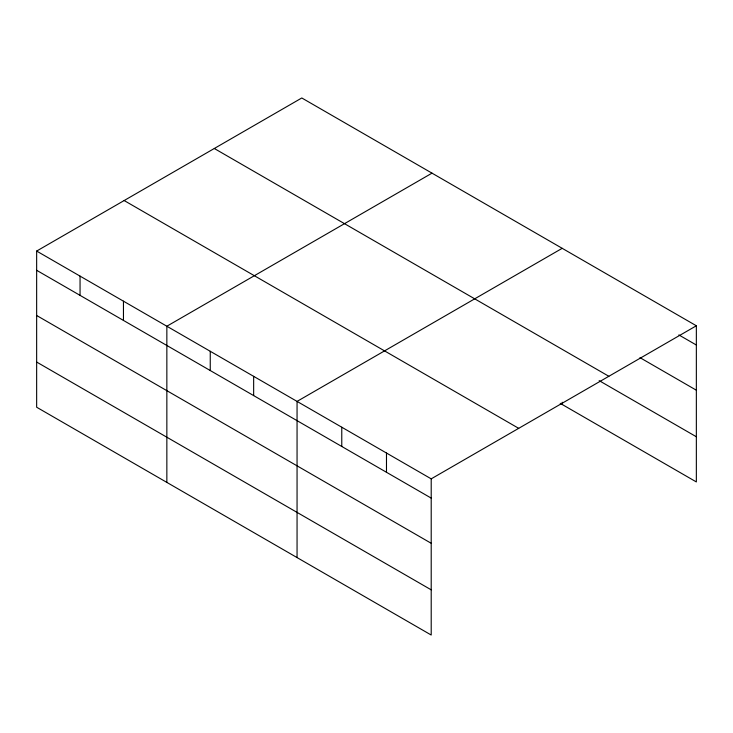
<?xml version="1.0" encoding="UTF-8"?>
<svg xmlns="http://www.w3.org/2000/svg" width="733" height="733" viewBox="0 0 733 733"><rect width="100%" height="100%" fill="white"/><g stroke="black" fill="none" stroke-linecap="round" stroke-linejoin="round"><path stroke-width="1.1" d="M431.206 543.281L431.206 478.851L36.65 251.062L36.65 407.227L431.206 635.025L431.206 543.281L36.65 315.492M36.65 251.062L301.794 97.975L696.35 325.773L696.35 481.938L560.232 403.352M432.003 173.153L166.849 326.231L166.849 482.406M562.202 248.322L297.057 401.4L297.057 557.575M431.206 478.851L696.35 325.773M678.85 334.917L696.35 345.014M639.973 357.649L696.35 390.203M214.302 148.497L608.848 376.286M599.145 380.638L696.35 436.758M124.152 200.54L518.698 428.338M36.65 270.303L431.206 498.101M36.65 362.047L431.206 589.836M562.202 402.234L562.202 404.497M386.483 453.031L386.483 472.281M341.77 427.22L341.77 446.461M253.655 376.341L253.655 395.591M210.252 351.29L210.252 370.531M123.456 301.171L123.456 320.422M80.053 276.112L80.053 295.362"/></g></svg>
